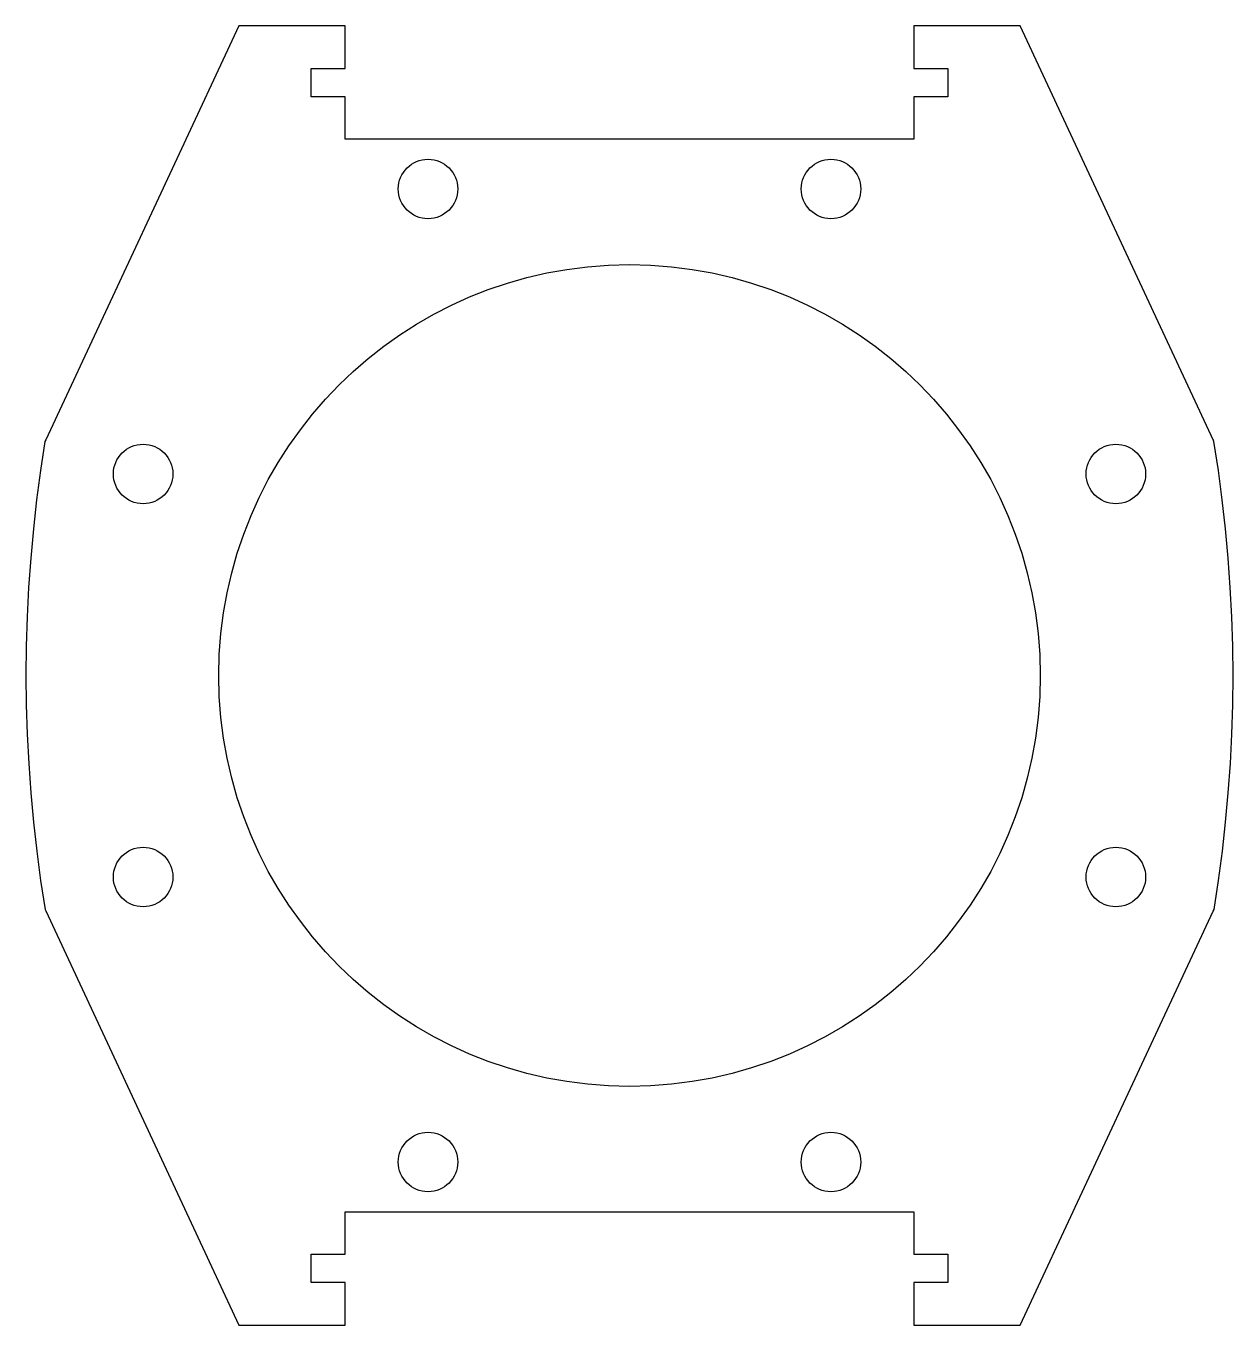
# Model space of a CAD drawing. Header units: millimetres. Extents: x -21.3 to 21.3, y -22.9 to 22.9.
import ezdxf

# ---------------------------------------------------------------- set-up
doc = ezdxf.new("R2010")
doc.units = ezdxf.units.MM
doc.layers.get('0').update_dxf_attribs({"linetype": 'CONTINUOUS'})

msp = doc.modelspace()

# ---------------------------------------------------------------- linework, layer by layer
msp.add_lwpolyline([(10.033, -20.423), (11.233, -20.423), (11.233, -21.423), (10.033, -21.423), (10.033, -22.923), (13.795, -22.923), (20.607, -8.314), (20.609, -8.312), (20.636, -8.259), (20.793, -7.232), (20.929, -6.203), (21.044, -5.172), (21.139, -4.14), (21.212, -3.106), (21.264, -2.071), (21.295, -1.036), (21.305, 0), (21.294, 1.036), (21.263, 2.071), (21.21, 3.106), (21.136, 4.139), (21.041, 5.172), (20.925, 6.203), (20.788, 7.232), (20.63, 8.258), (20.628, 8.262), (20.617, 8.293), (13.795, 22.923), (10.033, 22.923), (10.033, 21.423), (11.233, 21.423), (11.233, 20.423), (10.033, 20.423), (10.033, 18.923), (0, 18.923), (-10.033, 18.923), (-10.033, 20.423), (-11.233, 20.423), (-11.233, 21.423), (-10.033, 21.423), (-10.033, 22.923), (-13.793, 22.923), (-20.599, 8.323), (-20.638, 8.258), (-20.795, 7.231), (-20.931, 6.202), (-21.045, 5.171), (-21.139, 4.139), (-21.212, 3.105), (-21.264, 2.07), (-21.295, 1.035), (-21.305, -0.001), (-21.294, -1.037), (-21.262, -2.072), (-21.209, -3.107), (-21.135, -4.14), (-21.04, -5.173), (-20.924, -6.204), (-20.787, -7.233), (-20.629, -8.259), (-20.604, -8.31), (-13.792, -22.923), (-10.033, -22.923), (-10.033, -21.423), (-11.233, -21.423), (-11.233, -20.423), (-10.033, -20.423), (-10.033, -18.923), (0, -18.923), (10.033, -18.923)], close=True)
for centre, radius in [((-7.112, 17.17), 1.05), ((7.112, 17.17), 1.05), ((0, 0), 14.5), ((-17.17, 7.112), 1.05), ((17.17, 7.112), 1.05), ((-17.17, -7.112), 1.05), ((17.17, -7.112), 1.05), ((-7.112, -17.17), 1.05), ((7.112, -17.17), 1.05)]:
    msp.add_circle(centre, radius)

doc.saveas('drawing.dxf')
